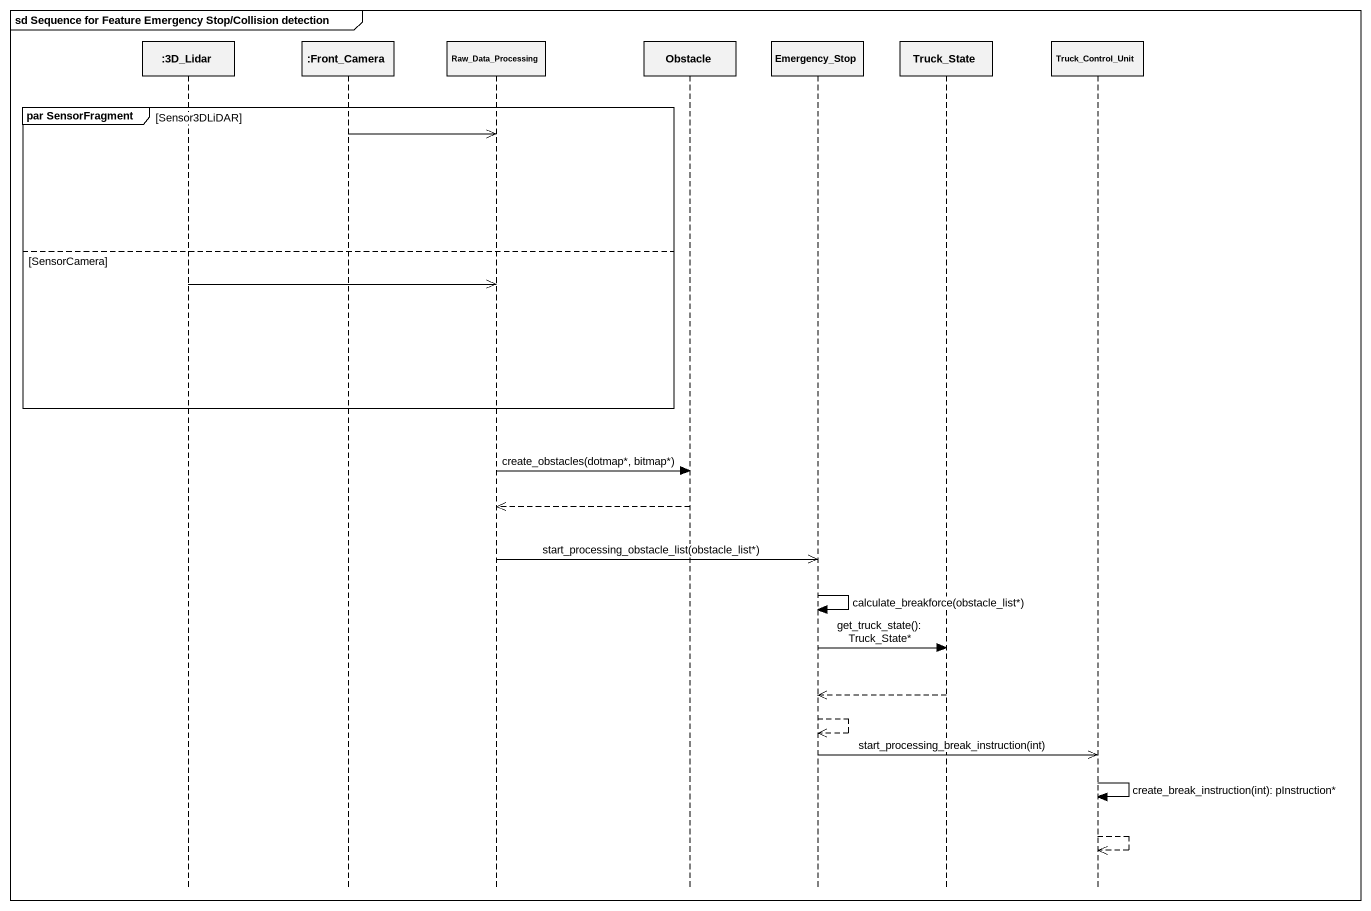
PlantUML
@startuml
mainframe sd Sequence for Feature Emergency Stop/Collision detection
hide footbox
participant ":3D_Lidar" as o3D_Lidar
participant ":Front_Camera" as Front_Camera
participant Raw_Data_Processing
participant Obstacle
participant Emergency_Stop
participant Truck_State
participant Truck_Control_Unit

group par SensorFragment [Sensor3DLiDAR]
  Front_Camera ->> Raw_Data_Processing
else SensorCamera
  o3D_Lidar ->> Raw_Data_Processing
end
Raw_Data_Processing -> Obstacle : create_obstacles(dotmap*, bitmap*)
Obstacle -->> Raw_Data_Processing
Raw_Data_Processing ->> Emergency_Stop : start_processing_obstacle_list(obstacle_list*)
Emergency_Stop -> Emergency_Stop : calculate_breakforce(obstacle_list*)
Emergency_Stop -> Truck_State : get_truck_state(): Truck_State*
Truck_State -->> Emergency_Stop
Emergency_Stop -->> Emergency_Stop
Emergency_Stop ->> Truck_Control_Unit : start_processing_break_instruction(int)
Truck_Control_Unit -> Truck_Control_Unit : create_break_instruction(int): pInstruction*
Truck_Control_Unit -->> Truck_Control_Unit
@enduml
